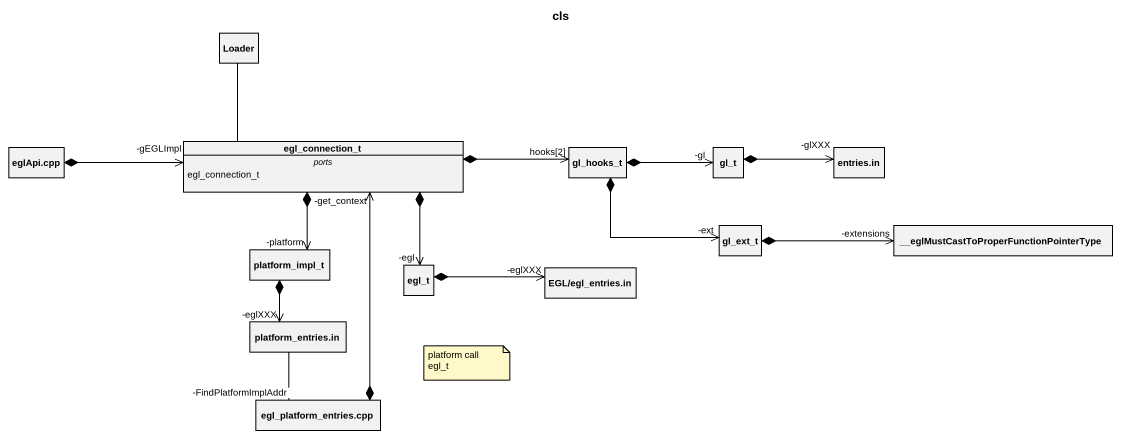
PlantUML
@startuml
title cls
hide circle
hide empty members
class Loader
class egl_connection_t {
  -- ports --
  egl_connection_t
}
class "eglApi.cpp" as eglApi_cpp
class gl_hooks_t
class gl_t
class "entries.in" as entries_in
class platform_impl_t
class gl_ext_t
class "__eglMustCastToProperFunctionPointerType" as eglMustCastToProperFunctionP
class egl_t
class "EGL/egl_entries.in" as EGL_egl_entries_in
class "platform_entries.in" as platform_entries_in
class "egl_platform_entries.cpp" as egl_platform_entries_cpp
egl_connection_t -up- Loader
egl_connection_t *-right-> "hooks[2]" gl_hooks_t
egl_connection_t *--> "-platform" platform_impl_t
egl_connection_t *--> "-egl" egl_t
eglApi_cpp *-right-> "-gEGLImpl" egl_connection_t
gl_hooks_t *-right-> "-gl" gl_t
gl_hooks_t *-right-> "-ext" gl_ext_t
gl_t *-right-> "-glXXX" entries_in
platform_impl_t *--> "-eglXXX" platform_entries_in
gl_ext_t *-right-> "-extensions" eglMustCastToProperFunctionP
egl_t *-right-> "-eglXXX" EGL_egl_entries_in
platform_entries_in -- "-FindPlatformImplAddr" egl_platform_entries_cpp
egl_platform_entries_cpp *-up-> "-get_context" egl_connection_t
note as N1
  platform call egl_t
end note
@enduml
